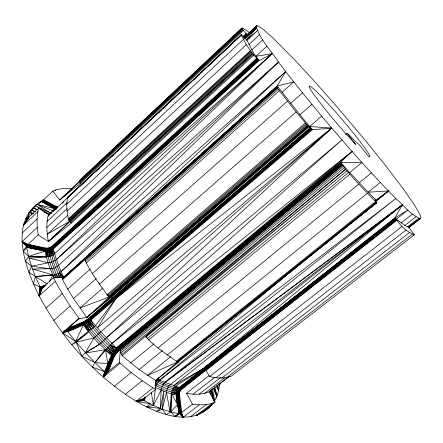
<?xml version="1.0" encoding="UTF-8"?>
<svg xmlns="http://www.w3.org/2000/svg" width="443" height="443" viewBox="0 0 443 443"><rect width="100%" height="100%" fill="white"/><g stroke="black" fill="none" stroke-linecap="round" stroke-linejoin="round"><path stroke-width="0.66" d="M212.479 403.806C192.849 428.171 158.162 414.127 136.167 401.247C95.012 375.885 61.826 338.391 39.161 295.874C24.797 267.339 7.304 219.612 43.652 199.771L52.761 191.143L55.818 189.964L61.577 188.718L67.868 188.425L72.237 188.757M192.478 404.177L186.497 393.246C194.006 394.669 202.03 394.94 209.179 391.85L214.999 402.194C207.928 405.245 199.987 405.295 192.478 404.177L181.193 412.865L178.634 413.662C166.485 411.503 155.05 406.558 144.268 400.677L143.615 399.592L144.396 398.301L155.543 389.436L155.631 380.548L159.236 377.43M256.154 26.275C260.107 39.815 270.961 50.441 278.536 62.114C295.536 84.685 313.472 106.536 331.768 128.066L115.872 298.621L95.45 325.71L71.799 344.709L76.257 342.229L88.805 331.99L75.626 341.437L62.363 332.737L75.543 328.418L75 326.092L84.391 322.078L89.237 318.783L310.748 128.033L312.326 129.733L331.768 128.066C352.434 152.165 373.477 175.976 395.843 198.519C403.717 205.314 410.423 214.639 420.219 218.67L420.85 217.956L420.573 216.212L419.432 213.504L414.786 205.502L402.803 188.225L386.241 166.43L366.594 141.943L337.915 107.887L316.18 83.201L295.675 60.912L272.777 37.805L264.338 30.312L258.618 26.287L256.946 25.749L256.154 26.275L244.038 37.589L256.946 25.749L247.1 35.019C241.169 27.472 238.472 25.029 249.741 32.776M311.728 254.415L158.649 381.074L156.65 384.12L155.587 387.581L166.479 392.31L162.371 409.177L156.75 411.414L160.493 408.385L163.783 391.23L162.371 409.177L166.241 414.604L170.843 411.94L171.231 393.893L169.962 411.652L166.479 392.31C166.706 389.364 168.035 386.473 170.322 384.568L402.349 204.887L394.857 217.939L179.448 387.448C172.421 394.364 179.26 405.351 178.634 413.662L175.063 416.542L170.843 411.94L171.618 394.021C171.723 391.091 172.969 388.168 175.251 386.274L203.907 368.194L395.117 218.183L404.786 225.537L408.69 227.242L414.399 234.74L231.357 376.101C224.435 378.898 216.754 378.239 209.633 376.628L205.973 370.171L396.563 219.8L396.928 220.26C401.192 226.567 407.217 232.027 414.399 234.74M155.349 381.334L168.085 387.16L177.361 390.045L179.792 387.575L203.907 368.194L402.349 204.887L165.195 382.442C162.897 384.363 161.485 387.21 161.125 390.161L160.493 408.385L146.683 406.956L150.465 403.861L136.167 401.247L152.94 387.874L155.543 389.436M256.796 58.188L253.833 55.115L71.489 223.001L69.656 221.306L68.333 218.892L67.087 211.195L66.721 204.256L67.513 197.379L241.302 34.814C249.005 39.754 250.312 49.588 255.976 56.305L272.273 53.614L258.922 60.73L256.796 58.188L51.493 246.635L49.09 247.93L46.437 248.152C44.693 258.679 50.513 268.613 54.207 278.104M71.489 223.001L48.37 241.557C46.77 233.151 46.055 224.402 48.038 215.99L70.454 195.003L67.513 197.379M152.94 387.874L142.175 380.758L131.2 372.508L120.186 363.216L103.297 377.137L104.542 371.655L92.426 367.07L94.957 362.584L106.558 348.862L111.841 343.635L352.058 151.445L340.512 162.304L342.705 165.278L120.297 350.053L119.322 362.44L107.549 372.048L105.833 372.281L104.542 371.655C91.136 359.45 78.871 346.027 67.807 331.663L67.303 329.858L68.144 328.202L79.203 318.628L86.817 317.465L111.16 297.38L308.909 126.831L310.748 128.033M49.245 215.276L38.751 208.094C36.359 216.815 36.808 226.024 38.214 234.868L28.053 244.326L26.757 246.38L26.663 247.399L28.59 256.408L31.508 266.226L28.9 272.312L35.379 276.554L52.9 275.225L58.133 273.613L61.079 271.62L285.724 71.572L277.202 85.959L299.933 114.748L309.64 126.526L331.768 128.066L93.949 337.959L76.257 342.229L81.872 356.211L94.957 362.584L107.898 363.697L113.087 353.763L113.153 352.656L118.242 350.823L342.301 164.569M111.16 297.38L109.93 297.519L86.817 317.465L73.499 298.549L67.707 289.058L62.563 279.677L62.613 278.924L62.989 277.971L276.665 86.667L277.872 87.049L277.495 86.352L276.465 87.271M38.751 208.094L27.881 217.984L30.202 212.452L33.308 207.95L37.085 204.306L56.089 209.03L42.628 200.668L56.183 207.667L56.909 207.972L57.125 207.496L57.28 206.997L43.652 199.771L56.183 207.667L56.377 208.764L41.991 201.161M267.002 46.166L255.976 56.305L258.673 60.381L53.199 248.589L49.832 250.456L47.246 250.899L46.803 251.342L46.332 256.746L28.59 256.408L23.246 251.043L26.663 246.829C35.191 246.358 45.158 253.994 52.977 248.163L258.358 59.971M63.809 277.617L61.079 271.62L278.536 62.114L58.542 265.512L55.596 267.461L52.08 268.641L32.572 269.056L52.723 274.793L35.379 276.554L33.463 283.88L41.559 287.933L42.716 287.374L53.426 277.733L55.314 281.383L39.161 295.874L40.064 287.025L35.379 276.554L31.508 266.226L25.489 261.326L28.59 256.408L44.976 251.203C47.899 251.679 51.083 250.976 53.332 248.988L258.922 60.73M42.716 287.374L39.161 295.874L40.208 287.28L45.169 285.696M155.587 387.581L153.411 405.378L146.683 406.956M166.479 392.31L176.386 395.267L177.3 391.163L178.485 388.926L395.433 218.504L396.308 219.174L407.909 210.054L394.857 217.939L396.563 219.8L181.226 388.926C175.472 395.339 181.298 405.738 180.462 413.258L183.131 417.251L199.184 404.885M342.483 164.874L118.264 351.216L115.939 353.758L114.471 356.349L112.948 356.427L111.254 355.729C101.812 345.911 90.483 337.023 84.79 324.365L84.425 321.391L88.495 318.667L310.244 127.623M43.48 287.28L42.235 287.717L39.161 295.874L40.335 287.446L45.219 285.763M37.245 227.453L22.15 241.573L27.632 244.785L36.149 247.161L35.778 249.287L44.976 251.203L46.332 256.746L49.932 256.336L53.254 254.902L272.273 53.614L56.383 259.592L51.709 262.145L31.508 266.226L50.319 268.868M214.196 401.413C217.363 396.535 218.809 390.759 219.54 385.039L220.869 382.99L229.629 376.179M43.951 287.13L42.03 287.817L39.161 295.874L40.662 287.728L44.466 286.217M43.425 287.247L41.559 287.933L39.161 295.874L40.878 287.839L44.117 286.665M312.326 129.733L90.893 320.095L83.057 322.033L82.736 323.429L83.273 325.179L88.428 331.552L83.921 324.149L83.721 321.74L90.51 319.663L311.905 129.251L309.64 126.526L321.684 116.138M39.161 295.874L41.221 287.922L43.824 287.009M257.189 58.609L51.914 246.95L50.729 247.216L52.124 249.409C50.419 259.404 56.527 268.569 59.949 277.611M242.437 29.111L59.689 200.042L79.031 181.885L79.424 182.128L242.437 29.111L79.214 181.552L79.502 180.511L79.253 180.722L79.275 181.757L80.244 183.43L59.689 200.042L52.761 191.143M51.493 246.635L53.332 248.988C50.757 250.234 48.032 248.911 45.657 248.036L44.976 251.203L26.663 246.829L22.15 241.573L28.053 244.326L45.336 249.088L49.455 248.894L52.318 247.321L257.593 59.063M42.633 201.576L43.043 200.319L55.873 208.083L56.66 208.409L56.909 207.972L56.46 207.208L43.237 200.153L49.339 204.013L48.065 205.148L41.36 201.571L38.879 203.63M144.396 398.301L136.167 401.247L143.831 400.311L144.678 397.748M145.603 396.983L144.268 400.677L136.167 401.247L143.615 399.841L144.058 398.578M143.842 398.905L136.167 401.247L143.936 400.433L145.044 397.316M88.495 318.667L90.51 319.663L100.76 331.879L117.312 348.973L118.242 350.823C110.562 357.833 111.099 370.104 103.297 377.137L111.78 356.034L117.207 352.218L99.409 333.036L89.508 321.214L89.403 320.577L87.703 319.309L310.46 127.778M143.615 399.592L144.058 398.368M107.549 372.048L110.717 364.451L108.43 364.002L104.803 371.86L103.297 377.137L106.735 372.297L113.27 355.773L112.749 354.372M144.329 398.141L143.654 399.99L136.167 401.247L143.648 399.326M143.831 400.311L144.745 397.853M107.317 372.153C110.678 364.894 111.846 355.901 118.131 350.38L342.04 164.187M143.615 399.841L144.075 398.634M106.94 372.247L103.297 377.137C108.934 368.41 109.51 356.493 117.655 349.433L341.331 163.268M108.086 371.71L114.471 356.349M143.936 400.433L145.426 396.85M84.79 324.365C93.373 334.637 101.619 345.584 112.588 353.442L115.324 354.688C109.349 360.873 108.596 370.403 103.297 377.137L108.43 364.002M106.735 372.297L114.039 356.471L114.914 355.419L113.004 355.031L112.107 354.206L113.087 353.763L116.647 349.555L340.927 162.78L349.748 172.532L361.92 162.498L340.512 162.304L116.243 349.156L113.519 352.146L111.254 355.729L104.542 371.655L112.356 356.272L116.481 353.049L103.49 340.307L87.974 322.338L82.852 322.404L67.729 328.678L82.736 323.429L89.663 318.993L311.097 128.376M105.517 372.203L112.948 356.427L115.939 353.758L113.519 352.146C103.13 343.99 94.647 333.662 86.507 323.329L85.394 320.859L90.095 319.292L311.49 128.786L309.64 126.526M56.46 207.208L56.687 206.731L57.125 207.496L56.46 207.208C54.312 210.237 50.264 211.472 48.531 214.988M75.626 341.437L83.273 325.179L90.893 320.095L94.093 326.862L89.403 320.577L83.007 324.614L67.524 331.192M89.237 318.783L87.038 319.796L88.816 321.74L92.642 328.08L89.508 321.214L88.484 321.269L87.974 322.338L91.164 329.31L86.108 320.422L89.663 318.993M105.833 372.281L109.615 364.401M161.125 390.161L153.411 405.378L151.246 392.016M120.297 350.053L120.801 352.993L122.179 355.723L139.08 369.556L155.631 380.548L178.734 361.067L193.846 348.973M49.583 281.266L52.9 275.225L54.827 277.894M176.768 393.727L179.349 389.347L180.539 388.118L395.793 218.897L205.347 369.285L181.226 388.926L179.349 389.347L178.197 390.244L176.746 391.69L176.912 392.581L176.397 393.456L179.454 393.772L181.696 412.516L183.131 417.251L179.415 413.618L177.92 404.481L176.768 393.727L171.618 394.021L177.521 404.52L170.843 411.94M214.999 402.194L203.647 411.004L196.775 415.196L212.413 403.213M81.872 356.211L85.41 352.667L93.949 337.959M113.558 355.242L115.634 352.235L117.932 349.909L341.708 163.744M408.69 227.242L420.219 218.67L407.532 226.921L418.629 218.283M27.881 217.984L23.258 225.404L37.893 211.582M27.942 218.006L23.258 225.404L29.094 217.225M115.872 298.621L97.355 327.92L331.768 128.066L99.642 344.178L85.704 352.971L105.085 349.76L94.957 362.584M155.111 384.928C161.529 388.921 169.165 392.415 176.912 392.581L178.906 389.104L179.57 388.328L180.539 388.118L181.508 389.38L180.079 391.191L178.972 394.929L181.193 412.865L183.131 417.251L179.681 413.552L177.278 395.173L177.765 391.252L204.987 368.897M28.086 217.967L23.258 225.404L28.695 217.579M28.252 217.89L23.258 225.404L28.551 217.69M215.885 397.631L216.699 396.579L214.251 388.074M246.601 39.549L257.427 30.711L246.956 40.457L246.601 39.549L256.298 27.915L244.614 38.724M26.646 247.011L23.246 251.043L26.663 247.399L35.778 249.287L26.646 247.011L45.009 250.76L48.78 251.17L51.709 262.145L57.319 277.506M27.831 217.884L25.345 218.809L28.717 215.78L28.369 213.255L33.308 207.95L37.755 209.677M76.916 184.271L79.031 181.885L79.773 182.765L242.908 29.72M208.67 407.488L210.27 406.22L202.279 412.56L203.858 410.966L208.077 408.291L207.534 407.073M207.822 408.003L206.881 408.961L211.76 404.808M61.56 277.312L55.026 260.628L51.981 249.974L51.189 249.93L50.386 250.705L49.932 256.336L49.887 250.899L49.09 247.93L52.678 247.737L257.992 59.523M38.214 234.868L48.37 241.557L69.656 221.306L252.438 53.592L246.33 44.632L241.075 34.842M54.849 190.883L55.818 189.964M244.757 38.834L256.298 27.915L244.652 38.735M22.172 233.001L37.035 219.025M79.253 180.722L241.845 27.992L242.077 28.612L79.214 181.552M79.159 181.076L241.856 28.247M80.244 183.43L243.462 30.401M73.981 191.697L71.965 193.585L74.003 191.708M74.989 190.75L77.508 188.386L75.011 190.761M79.53 186.497L81.041 185.08L80.067 186.049M82.049 184.133L85.073 181.298M87.088 179.409L92.127 174.686M94.647 172.321L99.686 167.598M102.206 165.233L106.741 160.981M109.764 158.145L114.3 153.893M116.819 151.528L121.354 147.275M123.874 144.916L128.913 140.187M130.929 138.299L135.973 133.576M137.989 131.682L143.532 126.488M144.54 125.541L161.673 109.476M162.681 108.529L169.232 102.388M170.239 101.441L176.286 95.771M177.798 94.353L183.845 88.683M185.357 87.265L190.905 82.071M192.921 80.177L198.464 74.983M200.48 73.089L206.023 67.895M207.534 66.478L213.077 61.278M214.589 59.86L241.302 34.814L214.545 59.871M68.139 196.963L86.817 179.47M87.825 178.523L93.883 172.853M95.4 171.435L101.458 165.76M102.97 164.342L108.524 159.142M110.041 157.725L115.595 152.525M116.603 151.578L177.183 94.852M178.197 93.905L184.759 87.764M185.767 86.817L191.825 81.147M193.342 79.723L198.89 74.524M200.408 73.106L206.466 67.436M207.474 66.489L213.532 60.818M67.209 198.115L241.175 35.241M55.225 209.816L56.233 208.869M62.286 203.204L63.803 201.792M243.069 36.381L246.098 33.552M243.39 36.775L246.419 33.945M243.667 37.129L246.696 34.299M243.883 37.428L246.912 34.598M47.074 221.439L67.22 202.623M244.021 37.655L247.056 34.825M244.309 37.55L256.946 25.749M82.088 184.161L84.619 181.802M87.648 178.972L91.695 175.201M95.738 171.43L98.772 168.6M103.319 164.359L105.849 162M111.409 156.811L113.43 154.928M118.99 149.74L120.507 148.322M151.849 119.089L152.863 118.148M158.926 112.489L159.94 111.547M166.003 105.888L167.017 104.941M66.721 204.256L243.323 39.455M244.68 38.757L256.298 27.915M46.786 227.536L67.192 208.542M67.087 211.195L246.33 44.632M248.922 44.577L259.576 34.687M87.78 255.567L285.724 71.572M67.862 215.115L47.213 234.253L69.656 221.306L70.758 222.43L253.141 54.378L251.751 52.789L69.435 221.029L68.333 218.892L250.201 50.751M251.923 49.865L262.765 39.842M68.543 219.556L250.6 51.327L251.131 52.019L68.92 220.282M48.37 241.557L252.438 53.592L69.435 221.029M86.817 317.465L109.432 296.876L308.018 126.094L308.909 126.831M276.665 86.667L276.836 87.199L62.563 279.677M276.842 86.529L62.989 277.971M64.324 277.157L66.899 274.854M68.958 273.01L69.988 272.091M72.563 269.787L76.168 266.559M77.198 265.634L79.773 263.33M81.833 261.486L82.863 260.567M85.438 258.263L89.043 255.035M90.073 254.116L92.127 252.272M94.187 250.428L95.217 249.503M97.792 247.2L105.002 240.748M107.062 238.904L108.092 237.985M110.667 235.676L114.272 232.453M115.302 231.528L117.362 229.684M119.937 227.381L120.967 226.462M123.536 224.158L127.141 220.93M128.171 220.01L130.231 218.166M132.291 216.322L133.321 215.398M136.411 212.634L143.106 206.643M145.166 204.799L146.196 203.88M148.77 201.571L152.375 198.348M153.405 197.423L155.46 195.579M158.035 193.275L159.065 192.356M161.64 190.053L165.245 186.824M166.275 185.905L168.334 184.061M170.394 182.217L171.424 181.292M174.514 178.529L181.209 172.537M183.269 170.693L184.299 169.769M187.383 167.005L190.473 164.242M191.503 163.317L193.563 161.474M196.138 159.17L197.168 158.251M199.743 155.947L203.348 152.719M204.378 151.794L206.438 149.956M208.498 148.112L209.528 147.187M212.618 144.424L215.708 141.655M216.738 140.736L219.307 138.432M221.367 136.588L222.397 135.663M225.487 132.9L228.577 130.137M229.607 129.212L231.667 127.368M238.362 121.376L241.452 118.613M242.482 117.688L244.542 115.85M246.601 114.006L247.631 113.081M251.231 109.858L253.806 107.549M254.836 106.63L257.411 104.326M259.471 102.483L260.501 101.558M263.591 98.795L266.68 96.031M267.71 95.107L269.77 93.263M271.83 91.419L272.86 90.499M62.613 278.924L277.362 86.795M85.056 260.074L84.995 259.609L277.351 88.102L296.134 111.99L308.533 126.554L110.573 297.342L108.397 296.14L107.018 294.667C99.276 283.503 90.461 272.595 85.056 260.074L277.351 88.102L276.836 87.199M85.455 261.497L278.182 89.32M86.191 263.059L279.278 90.787M76.645 227.647L272.273 53.614M61.079 271.62L56.383 259.592L278.536 62.114M282.058 92.282L293.759 81.866L277.202 85.959L63.642 277.185L59.711 272.683L60.425 277.329M45.928 308.134L62.264 293.648L55.314 281.383M67.707 289.058L90.339 268.979M111.841 343.635L341.952 139.905L106.231 337.865M92.421 273.53L287.452 101.181M290.686 103.274L302.525 92.842M73.499 298.549L96.314 278.492M53.697 320.483L70.188 306.03L62.264 293.648M99.387 284.113L296.134 111.99M299.933 114.748L311.883 104.332M102.865 288.039L79.89 308.051L109.432 296.876L109.93 297.519L109.892 297.115L308.018 126.094L306.689 124.743L108.397 296.14M90.095 319.292L82.824 324.021L62.363 332.737L67.358 329.476L75 326.092L67.574 328.911L62.363 332.737L83.273 325.179L67.807 331.663L62.363 332.737L78.987 318.34L70.188 306.03M305.227 123.065L107.018 294.667L109.15 296.705L308.018 126.094M107.671 295.448L305.952 123.918M109.15 296.705L307.392 125.48M345.562 134.606L347.146 133.271L359.777 145.354L368.797 156.672A46.598 3.239 49.5 0 0 339.548 116.526A46.598 3.239 49.5 0 0 310.056 88.534A46.598 3.239 49.5 0 0 354.051 142.679L355.718 144.44L347.146 133.271M122.179 355.723L345.479 169.281L342.705 165.278M120.374 351.426L343.353 166.346M120.801 352.993L344.3 167.709M121.554 354.66L345.479 169.281L358.752 184.133L375.476 201.648C379.391 205.48 373.333 197.567 375.963 200.114L388.45 191.005L368.183 192.184L349.748 172.532M146.007 336.968L346.836 170.976L145.592 336.359C154.125 346.432 165.76 353.542 176.386 361.211L178.845 361.975L155.631 380.548M147.275 338.552L348.276 172.692M312.791 253.534L313.86 252.654M375.664 201.576L388.45 191.005L376.029 200.912M148.682 339.947L349.721 174.32M89.403 320.577L90.51 319.663M130.63 362.967L154.037 343.785M40.014 202.722L41.581 201.443L56.089 209.03M359.234 182.782L371.367 172.875M158.046 347.877L358.752 184.133M114.322 386.257L131.2 372.508M179.681 413.552C180.351 405.799 175.932 396.9 179.792 389.646L181.508 389.38L205.685 369.717L396.175 219.335L180.899 388.494L178.906 389.104L176.895 391.125C169.276 390.433 162.299 386.817 155.532 383.488M88.844 318.672L82.852 322.404M139.08 369.556L162.448 350.563M380.255 182.422L368.183 192.184L375.664 199.826M167.316 354.987L367.369 193.275M170.749 356.643L147.441 375.431L178.296 361.638M125.33 394.325L142.175 380.758M111.254 355.729L117.794 351.631L116.243 349.156L110.506 344.804L114.327 351.155L117.932 349.909M376.052 200.939L388.45 191.005M375.476 201.648L176.386 361.211L178.147 361.698L376.86 202.706M177.05 361.56L376.024 202.185M177.649 361.726L376.821 202.49L375.199 203.786M194.926 348.104L196.005 347.24M199.245 344.648L213.819 332.981M214.899 332.117L215.979 331.253M217.053 330.389L218.133 329.526M219.756 328.23L240.804 311.379M241.884 310.515L260.777 295.392M261.857 294.523L262.932 293.659M264.011 292.795L282.905 277.672M283.985 276.809L285.065 275.945M286.145 275.081L305.033 259.958M306.113 259.094L307.193 258.23M308.815 256.934L325.007 243.971M326.087 243.107L327.167 242.243M328.241 241.38L329.321 240.51M330.943 239.214L347.135 226.251M348.215 225.387L349.294 224.523M350.374 223.66L351.454 222.796M353.071 221.5L369.263 208.537M370.342 207.673L371.422 206.809M178.147 361.698L376.738 202.728M202.279 412.56L207.075 408.756M395.117 218.183L178.822 388.007C170.699 387.431 163.378 383.322 156.207 379.773M181.508 389.38L396.928 220.26M401.042 222.962L412.488 214.008M186.497 393.246L209.068 375.614M209.633 376.628L401.867 226.6M404.786 225.537L416.06 216.738M193.098 394.192L214.91 377.22M408.861 227.287L417.583 220.503M418.668 219.656L419.759 218.803L418.663 219.65M408.756 227.586L420.219 218.67M216.012 377.79L406.131 230M199.101 394.248L220.68 377.508M408.834 227.259L417.572 220.492M221.777 378.067L409.637 232.475M204.467 393.456L224.701 377.796M177.521 404.52C177.122 399.83 175.04 392.858 180.583 390.344L178.906 389.104L174.06 387.431L177.361 390.045L180.079 391.191L177.804 393.727L179.415 413.618L175.063 416.542L178.767 413.673L177.278 395.173L178.274 391.385L181.071 389.768C174.542 384.026 164.514 383.793 157.448 378.599M226.899 377.491L412.389 234.048M209.179 391.85L229.175 376.389M190.385 416.785L206.233 404.614M52.678 247.737L49.61 249.426L45.197 249.669L26.968 245.854L22.15 241.573C29.183 247.715 39.482 246.319 47.246 250.899C48.198 260.423 52.429 269.194 55.89 278.01M51.914 246.95L49.278 248.385L46.36 248.656L27.632 244.785M35.34 206.432L32.245 208.747L33.308 207.95L36.88 209.744M175.063 416.542L179.005 413.673L177.92 404.481L180.124 404.171L180.982 412.992L183.131 417.251L180.079 413.413L177.826 395.101L179.775 391.939L176.895 391.125L173.058 388.86M113.087 353.763L116.863 351.57L118.264 351.216L118.242 350.823M204.267 410.423L196.775 415.196L204.594 410.157M203.708 411.026L196.775 415.196L204.107 410.55M203.669 410.971L196.775 415.196L203.846 410.783M196.775 415.196L203.741 410.888M85.41 352.667L99.642 344.178M203.907 368.194L173.49 385.665L402.349 204.887L164.824 382.265L395.843 198.519L159.884 379.906L156.6 378.986M62.363 332.737L74.994 326.646L82.736 323.429L86.507 323.329L89.735 330.484L84.884 323.617L84.192 324.702L83.007 324.614L67.281 330.223M67.436 330.982L75.088 327.244M27.876 217.679L25.345 218.809L27.837 217.806M28.369 213.255L30.202 212.452L33.358 213.554M67.303 329.858L74.994 326.646L82.824 324.021L83.921 324.149M67.358 329.476L74.994 326.646M42.03 287.817L43.874 287.164M46.105 284.921L40.064 287.025L45.114 285.602M41.559 287.933L43.514 287.252M40.662 287.728L44.344 286.477M55.718 209.55L52.462 210.619L37.085 204.306L50.186 212.834L51.776 213.288M40.878 287.839L43.386 287.025M180.539 388.118L180.163 387.802L179.177 388.123L178.302 388.611L178.485 388.926M53.199 248.589L49.455 248.894L47.246 248.191L47.246 250.899L46.094 251.336L35.9 248.318L26.824 246.181L22.15 241.573C28.297 248.385 38.491 246.878 46.116 250.888M88.484 321.269L83.057 322.033L68.144 328.202L82.747 322.881L84.657 323.074L87.509 322.665M52.977 248.163L51.698 248.484L48.32 248.097L48.78 251.17L48.121 256.68L46.803 251.342M52.318 247.321L50.065 247.576L51.277 250.361L51.67 255.733L50.386 250.705L47.246 249.808L45.491 248.534M117.312 348.973L116.243 349.156L116.31 347.965L352.058 151.445L142.153 327.543L116.31 347.965L110.506 344.804M179.504 394.84L176.386 395.267M117.655 349.433L115.617 349.765L115.811 350.369M118.131 350.38L116.216 350.773L113.519 352.146L109.139 346.11M48.038 215.99L48.669 215.951M53.426 277.733L64.052 277.135M51.189 249.93L47.246 249.237L45.657 248.036L28.053 244.326M28.59 256.408L46.454 257.145L29.088 258.086L48.126 262.693M176.912 392.581L179.531 392.958L178.407 395.018L180.982 412.992M49.887 250.899L47.246 250.373L45.336 249.088L27.128 245.516M26.824 246.181L36.01 247.742M35.9 248.318L26.757 246.38L22.15 241.573M175.251 386.274L180.163 387.802M57.906 207.169L57.28 206.997L57.812 207.678M54.007 211.095L52.462 210.619L55.807 209.185L55.225 208.675L42.129 201.056L49.023 204.422M35.662 211.516L31.702 210.281L34.687 211.859M171.806 392.238L176.364 393.744M33.336 213.592L30.202 212.452L31.996 214.501M44.112 212.147L49.195 214.119L35.523 205.812L50.186 212.834M48.697 204.766L41.692 201.371L54.926 208.814L41.581 201.443M172.294 390.488L176.508 392.576M42.373 200.873L55.873 208.083L56.377 208.764M156.313 379.662L158.649 381.074M107.898 363.697L105.484 350.169L112.461 354.76M35.379 276.554L47.351 283.935M155.133 380.603L157.558 382.503L155.659 380.487M155.183 382.846L156.65 384.12L155.299 382.702M145.592 336.359L147.082 337.671M119.322 362.44L120.186 363.216M106.558 348.862L111.952 354.45M253.141 54.378L253.833 55.115M107.799 347.484L112.588 353.442M78.987 318.34L79.203 318.628M52.235 249.83L54.295 252.709L53.254 254.902L52.124 249.409M178.512 361.477L178.845 361.975L178.734 361.067M59.711 272.683L62.961 277.761M54.639 274.92L56.433 277.783M56.411 274.378L58.343 277.717M216.118 385.931L218.62 390.61L217.901 384.674M213.476 388.522L216.699 396.579M219.086 383.666L219.567 384.895M219.069 383.776L219.54 385.039M113.27 355.773L113.524 356.493M214.268 387.415L217.02 395.909L214.667 386.673M216.97 385.393L218.62 390.61M56.383 259.592L53.332 248.988M211.438 389.513L214.733 400.66L212.49 388.827M210.718 390.637L213.548 400.478M58.133 273.613L59.035 277.418M211.15 389.469L213.631 400.494M178.966 404.343L180.462 413.258M210.071 390.726L210.552 394.752M177.92 404.481L178.634 413.662"/></g></svg>
